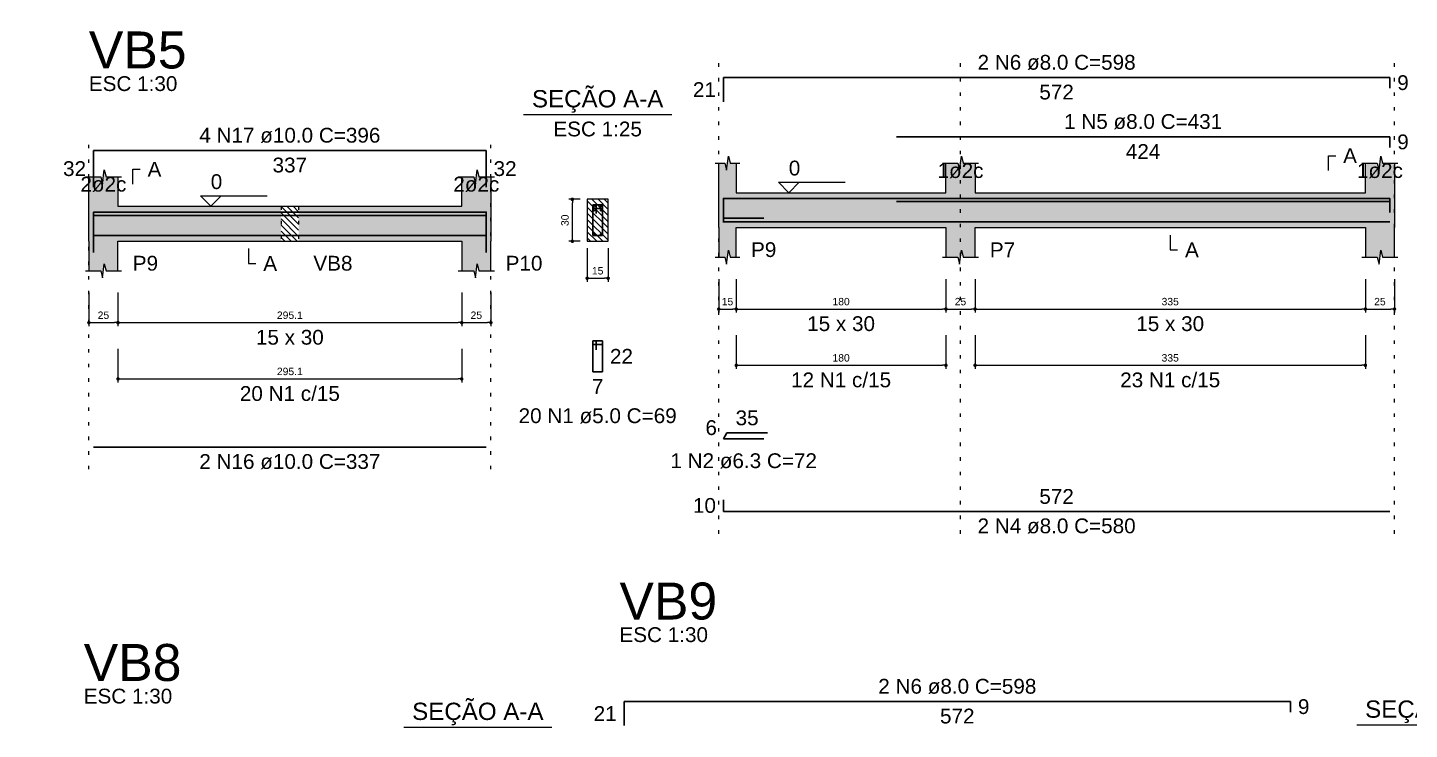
# Model space of a CAD drawing. Extents: x 5006 to 5323, y 875 to 3681.
# Drawn here: x 5200.44 to 5239.98, y 3158.81 to 3178.89 of the extents above; entities that cross this region are included whole.
import ezdxf

# ---------------------------------------------------------------- set-up
doc = ezdxf.new("R2010")
doc.units = 0
doc.header["$LTSCALE"] = 2
doc.linetypes.add('DOT2', pattern=[3.175, 0, -3.175])
for name, color, linetype, lineweight in [('Descrição da armadura', 7, 'Continuous', 5), ('DT-Barras na forma', 2, 'Continuous', 30), ('DT-Barras no corte', 5, 'Continuous', 5), ('DT-Barras rebatidas', 2, 'Continuous', 30), ('DT-Cotas', 9, 'Continuous', 5), ('DT-Forma', 5, 'Continuous', 5), ('DT-Hachura forma vigas', 252, 'Continuous', 5), ('DT-Hachura intersecção vigas', 9, 'Continuous', 5), ('DT-Hachura seção vigas', 252, 'Continuous', 5), ('DT-Pontilhado', 9, 'DOT2', 5), ('DT-Textos', 7, 'Continuous', 5), ('DT-Título', 3, 'Continuous', 20), ('Textos armaduras', 7, 'Continuous', 5)]:
    doc.layers.add(name, color=color, linetype=linetype, lineweight=lineweight)
doc.styles.add('ARIAL', font='arial.ttf')
doc.styles.get("Standard").update_dxf_attribs({"font": 'arial.ttf'})
doc.dimstyles.new('UM_25.000000', dxfattribs={"dimtxt": 0.18, "dimasz": 0.1, "dimexe": 0.1, "dimexo": 0.2, "dimgap": 0, "dimtad": 1, "dimtih": 1, "dimtoh": 1, "dimdec": 1, "dimlfac": 25, "dimzin": 0, "dimdsep": 46, "dimtxsty": 'Standard', "dimcen": 0.09, "dimdle": 0.1, "dimadec": 1, "dimazin": 2, "dimtfac": 1, "dimtdec": 4, "dimtofl": 0, "dimtmove": 0, "dimatfit": 3, "dimfxl": 1, "dimtolj": 1, "dimarcsym": 0})
doc.dimstyles.new('UM_30.000000', dxfattribs={"dimtxt": 0.18, "dimasz": 0.1, "dimexe": 0.1, "dimexo": 0.2, "dimgap": 0, "dimtad": 1, "dimtih": 1, "dimtoh": 1, "dimdec": 1, "dimlfac": 30, "dimzin": 0, "dimdsep": 46, "dimtxsty": 'Standard', "dimcen": 0.09, "dimdle": 0.1, "dimadec": 1, "dimazin": 2, "dimtfac": 1, "dimtdec": 4, "dimtofl": 0, "dimtmove": 0, "dimatfit": 3, "dimfxl": 1, "dimtolj": 1, "dimarcsym": 0})

# ---------------------------------------------------------------- blocks, each defined once
blk = doc.blocks.new('_DOT')
at = {"color": 0, "linetype": 'ByBlock'}
blk.add_line((-0.5, 0), (-1, 0), dxfattribs=at)
at = {"color": 0, "linetype": 'ByBlock', "const_width": 0.5}
blk.add_lwpolyline([(-0.25, 0, 1), (0.25, 0, 1)], format="xyb", close=True, dxfattribs=at)
blk = doc.blocks.new('*D579')
at = {"layer": 'Defpoints', "color": 0, "transparency": 16777216}
for p in [(5202.197, 3171.511), (5203.03, 3171.511), (5203.03, 3170.452)]:
    blk.add_point(p, dxfattribs=at)
at = {"layer": 'DT-Cotas', "color": 0, "lineweight": -2, "transparency": 16777216}
for p, q in [((5202.197, 3171.311), (5202.197, 3170.352)), ((5203.03, 3171.311), (5203.03, 3170.352)), ((5202.297, 3170.452), (5202.93, 3170.452))]:
    blk.add_line(p, q, dxfattribs=at)
at = {"layer": 'DT-Cotas', "color": 0, "lineweight": -2, "transparency": 16777216, "xscale": 0.1, "yscale": 0.1, "zscale": 0.1, "rotation": 180}
blk.add_blockref('_DOT', (5202.197, 3170.452), dxfattribs=at)
at = {"layer": 'DT-Cotas', "color": 0, "lineweight": -2, "transparency": 16777216, "xscale": 0.1, "yscale": 0.1, "zscale": 0.1}
blk.add_blockref('_DOT', (5203.03, 3170.452), dxfattribs=at)
at = {"layer": 'DT-Cotas', "transparency": 16777216, "insert": (5202.613, 3170.663), "char_height": 0.2118, "attachment_point": 5, "rotation": 0.0057, "style": 'ARIAL'}
blk.add_mtext('\\A1;25', dxfattribs=at)
blk = doc.blocks.new('*D580')
at = {"layer": 'Defpoints', "color": 0, "transparency": 16777216}
for p in [(5203.03, 3171.511), (5212.865, 3171.511), (5212.865, 3170.452)]:
    blk.add_point(p, dxfattribs=at)
at = {"layer": 'DT-Cotas', "color": 0, "lineweight": -2, "transparency": 16777216}
for p, q in [((5203.03, 3171.311), (5203.03, 3170.352)), ((5212.865, 3171.311), (5212.865, 3170.352)), ((5203.13, 3170.452), (5212.765, 3170.452))]:
    blk.add_line(p, q, dxfattribs=at)
at = {"layer": 'DT-Cotas', "color": 0, "lineweight": -2, "transparency": 16777216, "xscale": 0.1, "yscale": 0.1, "zscale": 0.1, "rotation": 180}
blk.add_blockref('_DOT', (5203.03, 3170.452), dxfattribs=at)
at = {"layer": 'DT-Cotas', "color": 0, "lineweight": -2, "transparency": 16777216, "xscale": 0.1, "yscale": 0.1, "zscale": 0.1}
blk.add_blockref('_DOT', (5212.865, 3170.452), dxfattribs=at)
at = {"layer": 'DT-Cotas', "transparency": 16777216, "insert": (5207.947, 3170.663), "char_height": 0.2118, "attachment_point": 5, "rotation": 0.0057, "style": 'ARIAL'}
blk.add_mtext('\\A1;295.1', dxfattribs=at)
blk = doc.blocks.new('*D581')
at = {"layer": 'Defpoints', "color": 0, "transparency": 16777216}
for p in [(5212.865, 3171.511), (5213.698, 3171.511), (5213.698, 3170.452)]:
    blk.add_point(p, dxfattribs=at)
at = {"layer": 'DT-Cotas', "color": 0, "lineweight": -2, "transparency": 16777216}
for p, q in [((5212.865, 3171.311), (5212.865, 3170.352)), ((5213.698, 3171.311), (5213.698, 3170.352)), ((5212.965, 3170.452), (5213.598, 3170.452))]:
    blk.add_line(p, q, dxfattribs=at)
at = {"layer": 'DT-Cotas', "color": 0, "lineweight": -2, "transparency": 16777216, "xscale": 0.1, "yscale": 0.1, "zscale": 0.1, "rotation": 180}
blk.add_blockref('_DOT', (5212.865, 3170.452), dxfattribs=at)
at = {"layer": 'DT-Cotas', "color": 0, "lineweight": -2, "transparency": 16777216, "xscale": 0.1, "yscale": 0.1, "zscale": 0.1}
blk.add_blockref('_DOT', (5213.698, 3170.452), dxfattribs=at)
at = {"layer": 'DT-Cotas', "transparency": 16777216, "insert": (5213.282, 3170.663), "char_height": 0.2118, "attachment_point": 5, "rotation": 0.0057, "style": 'ARIAL'}
blk.add_mtext('\\A1;25', dxfattribs=at)
blk = doc.blocks.new('*D582')
at = {"layer": 'Defpoints', "color": 0, "transparency": 16777216}
for p in [(5203.03, 3169.901), (5212.865, 3169.901), (5212.865, 3168.842)]:
    blk.add_point(p, dxfattribs=at)
at = {"layer": 'DT-Cotas', "color": 0, "lineweight": -2, "transparency": 16777216}
for p, q in [((5203.03, 3169.701), (5203.03, 3168.742)), ((5212.865, 3169.701), (5212.865, 3168.742)), ((5203.13, 3168.842), (5212.765, 3168.842))]:
    blk.add_line(p, q, dxfattribs=at)
at = {"layer": 'DT-Cotas', "color": 0, "lineweight": -2, "transparency": 16777216, "xscale": 0.1, "yscale": 0.1, "zscale": 0.1, "rotation": 180}
blk.add_blockref('_DOT', (5203.03, 3168.842), dxfattribs=at)
at = {"layer": 'DT-Cotas', "color": 0, "lineweight": -2, "transparency": 16777216, "xscale": 0.1, "yscale": 0.1, "zscale": 0.1}
blk.add_blockref('_DOT', (5212.865, 3168.842), dxfattribs=at)
at = {"layer": 'DT-Cotas', "transparency": 16777216, "insert": (5207.947, 3169.054), "char_height": 0.2118, "attachment_point": 5, "rotation": 0.0057, "style": 'ARIAL'}
blk.add_mtext('\\A1;295.1', dxfattribs=at)
blk = doc.blocks.new('*D583')
at = {"layer": 'Defpoints', "color": 0, "transparency": 16777216}
for p in [(5216.03, 3173.981), (5216.454, 3173.981), (5216.454, 3172.781)]:
    blk.add_point(p, dxfattribs=at)
at = {"layer": 'DT-Cotas', "color": 0, "lineweight": -2, "transparency": 16777216}
for p, q in [((5216.254, 3173.981), (5215.93, 3173.981)), ((5216.03, 3172.881), (5216.03, 3173.881)), ((5216.254, 3172.781), (5215.93, 3172.781))]:
    blk.add_line(p, q, dxfattribs=at)
at = {"layer": 'DT-Cotas', "color": 0, "lineweight": -2, "transparency": 16777216, "xscale": 0.1, "yscale": 0.1, "zscale": 0.1}
for p, rotation in [((5216.03, 3173.981), 90), ((5216.03, 3172.781), 270)]:
    blk.add_blockref('_DOT', p, dxfattribs=dict(at, rotation=rotation))
at = {"layer": 'DT-Cotas', "transparency": 16777216, "insert": (5215.819, 3173.381), "char_height": 0.2118, "attachment_point": 5, "rotation": 90, "style": 'ARIAL'}
blk.add_mtext('\\A1;30', dxfattribs=at)
blk = doc.blocks.new('*D584')
at = {"layer": 'Defpoints', "color": 0, "transparency": 16777216}
for p in [(5216.454, 3172.781), (5217.054, 3172.781), (5217.054, 3171.722)]:
    blk.add_point(p, dxfattribs=at)
at = {"layer": 'DT-Cotas', "color": 0, "lineweight": -2, "transparency": 16777216}
for p, q in [((5216.454, 3172.581), (5216.454, 3171.622)), ((5217.054, 3172.581), (5217.054, 3171.622)), ((5216.554, 3171.722), (5216.954, 3171.722))]:
    blk.add_line(p, q, dxfattribs=at)
at = {"layer": 'DT-Cotas', "color": 0, "lineweight": -2, "transparency": 16777216, "xscale": 0.1, "yscale": 0.1, "zscale": 0.1, "rotation": 180}
blk.add_blockref('_DOT', (5216.454, 3171.722), dxfattribs=at)
at = {"layer": 'DT-Cotas', "color": 0, "lineweight": -2, "transparency": 16777216, "xscale": 0.1, "yscale": 0.1, "zscale": 0.1}
blk.add_blockref('_DOT', (5217.054, 3171.722), dxfattribs=at)
at = {"layer": 'DT-Cotas', "transparency": 16777216, "insert": (5216.754, 3171.934), "char_height": 0.2118, "attachment_point": 5, "rotation": 0.0057, "style": 'ARIAL'}
blk.add_mtext('\\A1;15', dxfattribs=at)
blk = doc.blocks.new('*D585')
at = {"layer": 'Defpoints', "color": 0, "transparency": 16777216}
for p in [(5220.219, 3171.9), (5220.719, 3171.9), (5220.719, 3170.841)]:
    blk.add_point(p, dxfattribs=at)
at = {"layer": 'DT-Cotas', "color": 0, "lineweight": -2, "transparency": 16777216}
for p, q in [((5220.219, 3171.7), (5220.219, 3170.741)), ((5220.719, 3171.7), (5220.719, 3170.741)), ((5220.319, 3170.841), (5220.619, 3170.841))]:
    blk.add_line(p, q, dxfattribs=at)
at = {"layer": 'DT-Cotas', "color": 0, "lineweight": -2, "transparency": 16777216, "xscale": 0.1, "yscale": 0.1, "zscale": 0.1, "rotation": 180}
blk.add_blockref('_DOT', (5220.219, 3170.841), dxfattribs=at)
at = {"layer": 'DT-Cotas', "color": 0, "lineweight": -2, "transparency": 16777216, "xscale": 0.1, "yscale": 0.1, "zscale": 0.1}
blk.add_blockref('_DOT', (5220.719, 3170.841), dxfattribs=at)
at = {"layer": 'DT-Cotas', "transparency": 16777216, "insert": (5220.469, 3171.053), "char_height": 0.2118, "attachment_point": 5, "rotation": 0.0057, "style": 'ARIAL'}
blk.add_mtext('\\A1;15', dxfattribs=at)
blk = doc.blocks.new('*D586')
at = {"layer": 'Defpoints', "color": 0, "transparency": 16777216}
for p in [(5220.719, 3171.9), (5226.719, 3171.9), (5226.719, 3170.841)]:
    blk.add_point(p, dxfattribs=at)
at = {"layer": 'DT-Cotas', "color": 0, "lineweight": -2, "transparency": 16777216}
for p, q in [((5220.719, 3171.7), (5220.719, 3170.741)), ((5226.719, 3171.7), (5226.719, 3170.741)), ((5220.819, 3170.841), (5226.619, 3170.841))]:
    blk.add_line(p, q, dxfattribs=at)
at = {"layer": 'DT-Cotas', "color": 0, "lineweight": -2, "transparency": 16777216, "xscale": 0.1, "yscale": 0.1, "zscale": 0.1, "rotation": 180}
blk.add_blockref('_DOT', (5220.719, 3170.841), dxfattribs=at)
at = {"layer": 'DT-Cotas', "color": 0, "lineweight": -2, "transparency": 16777216, "xscale": 0.1, "yscale": 0.1, "zscale": 0.1}
blk.add_blockref('_DOT', (5226.719, 3170.841), dxfattribs=at)
at = {"layer": 'DT-Cotas', "transparency": 16777216, "insert": (5223.719, 3171.053), "char_height": 0.2118, "attachment_point": 5, "rotation": 0.0057, "style": 'ARIAL'}
blk.add_mtext('\\A1;180', dxfattribs=at)
blk = doc.blocks.new('*D587')
at = {"layer": 'Defpoints', "color": 0, "transparency": 16777216}
for p in [(5226.719, 3171.9), (5227.552, 3171.9), (5227.552, 3170.841)]:
    blk.add_point(p, dxfattribs=at)
at = {"layer": 'DT-Cotas', "color": 0, "lineweight": -2, "transparency": 16777216}
for p, q in [((5226.719, 3171.7), (5226.719, 3170.741)), ((5227.552, 3171.7), (5227.552, 3170.741)), ((5226.819, 3170.841), (5227.452, 3170.841))]:
    blk.add_line(p, q, dxfattribs=at)
at = {"layer": 'DT-Cotas', "color": 0, "lineweight": -2, "transparency": 16777216, "xscale": 0.1, "yscale": 0.1, "zscale": 0.1, "rotation": 180}
blk.add_blockref('_DOT', (5226.719, 3170.841), dxfattribs=at)
at = {"layer": 'DT-Cotas', "color": 0, "lineweight": -2, "transparency": 16777216, "xscale": 0.1, "yscale": 0.1, "zscale": 0.1}
blk.add_blockref('_DOT', (5227.552, 3170.841), dxfattribs=at)
at = {"layer": 'DT-Cotas', "transparency": 16777216, "insert": (5227.135, 3171.053), "char_height": 0.2118, "attachment_point": 5, "rotation": 0.0057, "style": 'ARIAL'}
blk.add_mtext('\\A1;25', dxfattribs=at)
blk = doc.blocks.new('*D588')
at = {"layer": 'Defpoints', "color": 0, "transparency": 16777216}
for p in [(5227.552, 3171.9), (5238.719, 3171.9), (5238.719, 3170.841)]:
    blk.add_point(p, dxfattribs=at)
at = {"layer": 'DT-Cotas', "color": 0, "lineweight": -2, "transparency": 16777216}
for p, q in [((5227.552, 3171.7), (5227.552, 3170.741)), ((5238.719, 3171.7), (5238.719, 3170.741)), ((5227.652, 3170.841), (5238.619, 3170.841))]:
    blk.add_line(p, q, dxfattribs=at)
at = {"layer": 'DT-Cotas', "color": 0, "lineweight": -2, "transparency": 16777216, "xscale": 0.1, "yscale": 0.1, "zscale": 0.1, "rotation": 180}
blk.add_blockref('_DOT', (5227.552, 3170.841), dxfattribs=at)
at = {"layer": 'DT-Cotas', "color": 0, "lineweight": -2, "transparency": 16777216, "xscale": 0.1, "yscale": 0.1, "zscale": 0.1}
blk.add_blockref('_DOT', (5238.719, 3170.841), dxfattribs=at)
at = {"layer": 'DT-Cotas', "transparency": 16777216, "insert": (5233.135, 3171.053), "char_height": 0.2118, "attachment_point": 5, "rotation": 0.0057, "style": 'ARIAL'}
blk.add_mtext('\\A1;335', dxfattribs=at)
blk = doc.blocks.new('*D589')
at = {"layer": 'Defpoints', "color": 0, "transparency": 16777216}
for p in [(5238.719, 3171.9), (5239.552, 3171.9), (5239.552, 3170.841)]:
    blk.add_point(p, dxfattribs=at)
at = {"layer": 'DT-Cotas', "color": 0, "lineweight": -2, "transparency": 16777216}
for p, q in [((5238.719, 3171.7), (5238.719, 3170.741)), ((5239.552, 3171.7), (5239.552, 3170.741)), ((5238.819, 3170.841), (5239.452, 3170.841))]:
    blk.add_line(p, q, dxfattribs=at)
at = {"layer": 'DT-Cotas', "color": 0, "lineweight": -2, "transparency": 16777216, "xscale": 0.1, "yscale": 0.1, "zscale": 0.1, "rotation": 180}
blk.add_blockref('_DOT', (5238.719, 3170.841), dxfattribs=at)
at = {"layer": 'DT-Cotas', "color": 0, "lineweight": -2, "transparency": 16777216, "xscale": 0.1, "yscale": 0.1, "zscale": 0.1}
blk.add_blockref('_DOT', (5239.552, 3170.841), dxfattribs=at)
at = {"layer": 'DT-Cotas', "transparency": 16777216, "insert": (5239.135, 3171.053), "char_height": 0.2118, "attachment_point": 5, "rotation": 0.0057, "style": 'ARIAL'}
blk.add_mtext('\\A1;25', dxfattribs=at)
blk = doc.blocks.new('*D590')
at = {"layer": 'Defpoints', "color": 0, "transparency": 16777216}
for p in [(5220.719, 3170.29), (5226.719, 3170.29), (5226.719, 3169.231)]:
    blk.add_point(p, dxfattribs=at)
at = {"layer": 'DT-Cotas', "color": 0, "lineweight": -2, "transparency": 16777216}
for p, q in [((5220.719, 3170.09), (5220.719, 3169.131)), ((5226.719, 3170.09), (5226.719, 3169.131)), ((5220.819, 3169.231), (5226.619, 3169.231))]:
    blk.add_line(p, q, dxfattribs=at)
at = {"layer": 'DT-Cotas', "color": 0, "lineweight": -2, "transparency": 16777216, "xscale": 0.1, "yscale": 0.1, "zscale": 0.1, "rotation": 180}
blk.add_blockref('_DOT', (5220.719, 3169.231), dxfattribs=at)
at = {"layer": 'DT-Cotas', "color": 0, "lineweight": -2, "transparency": 16777216, "xscale": 0.1, "yscale": 0.1, "zscale": 0.1}
blk.add_blockref('_DOT', (5226.719, 3169.231), dxfattribs=at)
at = {"layer": 'DT-Cotas', "transparency": 16777216, "insert": (5223.719, 3169.443), "char_height": 0.2118, "attachment_point": 5, "rotation": 0.0057, "style": 'ARIAL'}
blk.add_mtext('\\A1;180', dxfattribs=at)
blk = doc.blocks.new('*D591')
at = {"layer": 'Defpoints', "color": 0, "transparency": 16777216}
for p in [(5227.552, 3170.29), (5238.719, 3170.29), (5238.719, 3169.231)]:
    blk.add_point(p, dxfattribs=at)
at = {"layer": 'DT-Cotas', "color": 0, "lineweight": -2, "transparency": 16777216}
for p, q in [((5227.552, 3170.09), (5227.552, 3169.131)), ((5238.719, 3170.09), (5238.719, 3169.131)), ((5227.652, 3169.231), (5238.619, 3169.231))]:
    blk.add_line(p, q, dxfattribs=at)
at = {"layer": 'DT-Cotas', "color": 0, "lineweight": -2, "transparency": 16777216, "xscale": 0.1, "yscale": 0.1, "zscale": 0.1, "rotation": 180}
blk.add_blockref('_DOT', (5227.552, 3169.231), dxfattribs=at)
at = {"layer": 'DT-Cotas', "color": 0, "lineweight": -2, "transparency": 16777216, "xscale": 0.1, "yscale": 0.1, "zscale": 0.1}
blk.add_blockref('_DOT', (5238.719, 3169.231), dxfattribs=at)
at = {"layer": 'DT-Cotas', "transparency": 16777216, "insert": (5233.135, 3169.443), "char_height": 0.2118, "attachment_point": 5, "rotation": 0.0057, "style": 'ARIAL'}
blk.add_mtext('\\A1;335', dxfattribs=at)

msp = doc.modelspace()

# ---------------------------------------------------------------- hatches: boundary and pattern name
at = {"layer": 'DT-Hachura forma vigas', "linetype": 'Continuous'}
for points in [[(5239.5521, 3172.3234), (5239.5521, 3173.1707), (5239.5521, 3174.1707), (5239.5521, 3175.018), (5239.2104, 3175.018), (5239.1604, 3175.218), (5239.1104, 3174.818), (5239.0604, 3175.018), (5238.7188, 3175.018), (5238.7188, 3174.1707), (5227.5521, 3174.1707), (5227.5521, 3175.018), (5227.2104, 3175.018), (5227.1604, 3175.218), (5227.1104, 3174.818), (5227.0604, 3175.018), (5226.7188, 3175.018), (5226.7188, 3174.1707), (5220.7188, 3174.1707), (5220.7188, 3175.018), (5220.5438, 3175.018), (5220.4938, 3175.218), (5220.4438, 3174.818), (5220.3938, 3175.018), (5220.2188, 3175.018), (5220.2188, 3174.1707), (5220.2188, 3173.1707), (5220.2188, 3172.3234), (5220.3938, 3172.3234), (5220.4438, 3172.1234), (5220.4938, 3172.5234), (5220.5438, 3172.3234), (5220.7188, 3172.3234), (5220.7188, 3173.1707), (5226.7188, 3173.1707), (5226.7188, 3172.3234), (5227.0604, 3172.3234), (5227.1104, 3172.1234), (5227.1604, 3172.5234), (5227.2104, 3172.3234), (5227.5521, 3172.3234), (5227.5521, 3173.1707), (5238.7188, 3173.1707), (5238.7188, 3172.3234), (5239.0604, 3172.3234), (5239.1104, 3172.1234), (5239.1604, 3172.5234), (5239.2104, 3172.3234), (5239.5521, 3172.3234)], [(5203.0299, 3172.7814), (5207.6972, 3172.7814), (5207.6972, 3173.7814), (5203.0299, 3173.7814), (5203.0299, 3174.6287), (5202.6882, 3174.6287), (5202.6382, 3174.8287), (5202.5882, 3174.4287), (5202.5382, 3174.6287), (5202.1966, 3174.6287), (5202.1966, 3173.7814), (5202.1966, 3172.7814), (5202.1966, 3171.934), (5202.5382, 3171.934), (5202.5882, 3171.734), (5202.6382, 3172.134), (5202.6882, 3171.934), (5203.0299, 3171.934), (5203.0299, 3172.7814)], [(5213.6982, 3171.934), (5213.6982, 3172.7814), (5213.6982, 3173.7814), (5213.6982, 3174.6287), (5213.3566, 3174.6287), (5213.3066, 3174.8287), (5213.2566, 3174.4287), (5213.2066, 3174.6287), (5212.8649, 3174.6287), (5212.8649, 3173.7814), (5208.1972, 3173.7814), (5208.1972, 3172.7814), (5212.8649, 3172.7814), (5212.8649, 3171.934), (5213.2066, 3171.934), (5213.2566, 3171.734), (5213.3066, 3172.134), (5213.3566, 3171.934), (5213.6982, 3171.934)]]:
    msp.add_hatch(color=256, dxfattribs=at).paths.add_polyline_path(points)
at = {"layer": 'DT-Hachura intersecção vigas', "linetype": 'Continuous'}
h = msp.add_hatch(dxfattribs=at)
h.set_pattern_fill('ANSI31', color=256, angle=90, style=0)
h.set_pattern_definition([(135, (5140.90225, 3118.76849), (-0.08838835, -0.08838835), [])])
h.paths.add_polyline_path([(5207.6972, 3172.7814), (5208.1972, 3172.7814), (5208.1972, 3173.7814), (5207.6972, 3173.7814), (5207.6972, 3172.7814)])
at = {"layer": 'DT-Hachura seção vigas', "linetype": 'Continuous'}
h = msp.add_hatch(dxfattribs=at)
h.set_pattern_fill('ANSI31', color=256, angle=90, style=0)
h.set_pattern_definition([(135, (5139.74783, 3118.76849), (-0.08838835, -0.08838835), [])])
h.paths.add_polyline_path([(5216.4541, 3172.7814), (5216.4541, 3172.7814), (5217.0541, 3172.7814), (5217.0541, 3173.9814), (5216.4541, 3173.9814), (5216.4541, 3172.7814)])

# ---------------------------------------------------------------- linework, layer by layer
msp.add_circle((5244.6953, 3175.6256), 78.188)
at = {"layer": 'DT-Barras na forma'}
for p, q in [((5216.7141, 3173.8214), (5216.6141, 3173.8214)), ((5216.6141, 3173.8214), (5216.6141, 3172.9414)), ((5216.8941, 3173.8214), (5216.6141, 3173.8214)), ((5216.6141, 3173.8214), (5216.6141, 3173.7214)), ((5216.6141, 3173.7214), (5216.8641, 3173.7214)), ((5216.7141, 3173.5714), (5216.7141, 3173.8214)), ((5216.8941, 3172.9414), (5216.8941, 3173.8214)), ((5220.3521, 3173.4384), (5221.5098, 3173.4384)), ((5216.6141, 3172.9414), (5216.8941, 3172.9414))]:
    msp.add_line(p, q, dxfattribs=at)
for points in [[(5220.3521, 3173.3156), (5220.3521, 3174.0074), (5239.4188, 3174.0074), (5239.4188, 3173.7007)], [(5225.3021, 3173.914), (5239.4188, 3173.914), (5239.4188, 3173.6074)], [(5202.3299, 3172.563), (5202.3299, 3173.6147), (5213.5649, 3173.6147), (5213.5649, 3172.5629)], [(5202.3299, 3172.463), (5202.3299, 3173.5147), (5213.5649, 3173.5147), (5213.5649, 3172.4629)], [(5220.3521, 3173.6674), (5220.3521, 3173.334), (5239.4188, 3173.334)], [(5202.3299, 3172.948), (5213.5649, 3172.948)]]:
    msp.add_lwpolyline(points, dxfattribs=at)
at = {"layer": 'DT-Barras no corte'}
for centre in [(5216.6541, 3173.7814), (5216.8541, 3173.7814), (5216.6541, 3173.6614), (5216.8541, 3173.6614), (5216.6541, 3172.9814), (5216.8541, 3172.9814)]:
    msp.add_circle(centre, 0.02, dxfattribs=at)
at = {"layer": 'DT-Barras rebatidas'}
for p, q in [((5220.3521, 3176.775), (5220.3521, 3177.4668)), ((5220.3521, 3177.4668), (5239.4188, 3177.4668)), ((5239.4188, 3177.4668), (5239.4188, 3177.1601)), ((5225.3021, 3175.7724), (5239.4188, 3175.7724)), ((5239.4188, 3175.7724), (5239.4188, 3175.4657)), ((5202.3299, 3174.328), (5202.3299, 3175.3797)), ((5202.3299, 3175.3797), (5213.5649, 3175.3797)), ((5213.5649, 3175.3797), (5213.5649, 3174.3279)), ((5216.7141, 3169.928), (5216.6141, 3169.928)), ((5216.6141, 3169.928), (5216.6141, 3169.048)), ((5216.8941, 3169.928), (5216.6141, 3169.928)), ((5216.6141, 3169.928), (5216.6141, 3169.828)), ((5216.6141, 3169.828), (5216.8641, 3169.828)), ((5216.7141, 3169.678), (5216.7141, 3169.928)), ((5216.8941, 3169.048), (5216.8941, 3169.928)), ((5216.6141, 3169.048), (5216.8941, 3169.048)), ((5220.3521, 3167.125), (5220.4521, 3167.2982)), ((5221.5098, 3167.125), (5220.3521, 3167.125)), ((5220.4521, 3167.2982), (5221.6098, 3167.2982)), ((5202.3299, 3166.8905), (5213.5649, 3166.8905)), ((5220.3521, 3165.3821), (5220.3521, 3165.0488)), ((5220.3521, 3165.0488), (5239.4188, 3165.0488)), ((5217.5112, 3158.9198), (5217.5112, 3159.6115)), ((5217.5112, 3159.6115), (5236.5779, 3159.6115)), ((5236.5779, 3159.6115), (5236.5779, 3159.3049))]:
    msp.add_line(p, q, dxfattribs=at)
at = {"layer": 'DT-Forma'}
for p, q in [((5220.1188, 3175.0179), (5220.3938, 3175.0179)), ((5220.2188, 3174.1707), (5220.2188, 3175.0179)), ((5220.3938, 3175.0179), (5220.4438, 3174.8179)), ((5220.4438, 3174.8179), (5220.4938, 3175.2179)), ((5220.4938, 3175.2179), (5220.5438, 3175.0179)), ((5220.5438, 3175.0179), (5220.8188, 3175.0179)), ((5220.7188, 3175.0179), (5220.7188, 3174.1707)), ((5226.6188, 3175.0179), (5227.0604, 3175.0179)), ((5226.7188, 3174.1707), (5226.7188, 3175.0179)), ((5227.0604, 3175.0179), (5227.1104, 3174.8179)), ((5227.1104, 3174.8179), (5227.1604, 3175.2179)), ((5227.1604, 3175.2179), (5227.2104, 3175.0179)), ((5227.2104, 3175.0179), (5227.6521, 3175.0179)), ((5227.5521, 3175.0179), (5227.5521, 3174.1707)), ((5238.6188, 3175.0179), (5239.0604, 3175.0179)), ((5238.7188, 3174.1707), (5238.7188, 3175.0179)), ((5239.0604, 3175.0179), (5239.1104, 3174.8179)), ((5239.1104, 3174.8179), (5239.1604, 3175.2179)), ((5239.1604, 3175.2179), (5239.2104, 3175.0179)), ((5239.2104, 3175.0179), (5239.6521, 3175.0179)), ((5239.5521, 3175.0179), (5239.5521, 3174.1707)), ((5202.0966, 3174.6286), (5202.5382, 3174.6286)), ((5202.1966, 3173.7814), (5202.1966, 3174.6286)), ((5202.5382, 3174.6286), (5202.5882, 3174.4286)), ((5202.5882, 3174.4286), (5202.6382, 3174.8286)), ((5202.6382, 3174.8286), (5202.6882, 3174.6286)), ((5202.6882, 3174.6286), (5203.1299, 3174.6286)), ((5203.0299, 3174.6286), (5203.0299, 3173.7814)), ((5212.7649, 3174.6286), (5213.2066, 3174.6286)), ((5212.8649, 3173.7814), (5212.8649, 3174.6286)), ((5213.2066, 3174.6286), (5213.2566, 3174.4286)), ((5213.2566, 3174.4286), (5213.3066, 3174.8286)), ((5213.3066, 3174.8286), (5213.3566, 3174.6286)), ((5213.3566, 3174.6286), (5213.7982, 3174.6286)), ((5213.6982, 3174.6286), (5213.6982, 3173.7814)), ((5220.7188, 3174.1707), (5226.7188, 3174.1707)), ((5227.5521, 3174.1707), (5238.7188, 3174.1707)), ((5203.0299, 3173.7814), (5207.6972, 3173.7814)), ((5207.6972, 3173.7814), (5208.1972, 3173.7814)), ((5208.1972, 3173.7814), (5212.8649, 3173.7814)), ((5217.0541, 3173.9814), (5216.4541, 3173.9814)), ((5216.4541, 3173.9814), (5216.4541, 3173.9814)), ((5216.4541, 3173.9814), (5216.4541, 3172.7814)), ((5217.0541, 3172.7814), (5217.0541, 3173.9814)), ((5217.0541, 3173.9814), (5217.0541, 3173.9814)), ((5220.2188, 3173.1707), (5220.2188, 3172.3235)), ((5220.7188, 3172.3235), (5220.7188, 3173.1707)), ((5220.7188, 3173.1707), (5226.7188, 3173.1707)), ((5226.7188, 3173.1707), (5226.7188, 3172.3235)), ((5227.5521, 3172.3235), (5227.5521, 3173.1707)), ((5227.5521, 3173.1707), (5238.7188, 3173.1707)), ((5238.7188, 3173.1707), (5238.7188, 3172.3235)), ((5239.5521, 3172.3235), (5239.5521, 3173.1707)), ((5202.1966, 3172.7814), (5202.1966, 3171.9342)), ((5203.0299, 3171.9342), (5203.0299, 3172.7814)), ((5203.0299, 3172.7814), (5207.6972, 3172.7814)), ((5207.6972, 3172.7814), (5208.1972, 3172.7814)), ((5208.1972, 3172.7814), (5212.8649, 3172.7814)), ((5212.8649, 3172.7814), (5212.8649, 3171.9342)), ((5213.6982, 3171.9342), (5213.6982, 3172.7814)), ((5216.4541, 3172.7814), (5217.0541, 3172.7814)), ((5216.4541, 3172.7814), (5216.4541, 3172.7814)), ((5217.0541, 3172.7814), (5217.0541, 3172.7814)), ((5202.5882, 3171.7342), (5202.6382, 3172.1342)), ((5202.6382, 3172.1342), (5202.6882, 3171.9342)), ((5213.2566, 3171.7342), (5213.3066, 3172.1342)), ((5213.3066, 3172.1342), (5213.3566, 3171.9342)), ((5220.1188, 3172.3235), (5220.3938, 3172.3235)), ((5220.3938, 3172.3235), (5220.4438, 3172.1235)), ((5220.4438, 3172.1235), (5220.4938, 3172.5235)), ((5220.4938, 3172.5235), (5220.5438, 3172.3235)), ((5220.5438, 3172.3235), (5220.8188, 3172.3235)), ((5226.6188, 3172.3235), (5227.0604, 3172.3235)), ((5227.0604, 3172.3235), (5227.1104, 3172.1235)), ((5227.1104, 3172.1235), (5227.1604, 3172.5235)), ((5227.1604, 3172.5235), (5227.2104, 3172.3235)), ((5227.2104, 3172.3235), (5227.6521, 3172.3235)), ((5238.6188, 3172.3235), (5239.0604, 3172.3235)), ((5239.0604, 3172.3235), (5239.1104, 3172.1235)), ((5239.1104, 3172.1235), (5239.1604, 3172.5235)), ((5239.1604, 3172.5235), (5239.2104, 3172.3235)), ((5239.2104, 3172.3235), (5239.6521, 3172.3235)), ((5202.0966, 3171.9342), (5202.5382, 3171.9342)), ((5202.5382, 3171.9342), (5202.5882, 3171.7342)), ((5202.6882, 3171.9342), (5203.1299, 3171.9342)), ((5212.7649, 3171.9342), (5213.2066, 3171.9342)), ((5213.2066, 3171.9342), (5213.2566, 3171.7342)), ((5213.3566, 3171.9342), (5213.7982, 3171.9342))]:
    msp.add_line(p, q, dxfattribs=at)
at = {"layer": 'DT-Forma', "linetype": 'Continuous'}
for p, q in [((5220.2188, 3173.1707), (5220.2188, 3174.1707)), ((5239.5521, 3174.1707), (5239.5521, 3173.1707)), ((5202.1966, 3172.7814), (5202.1966, 3173.7814)), ((5213.6982, 3173.7814), (5213.6982, 3172.7814))]:
    msp.add_line(p, q, dxfattribs=at)
at = {"layer": 'DT-Pontilhado', "ltscale": 0.05}
for p, q in [((5220.2188, 3164.4134), (5220.2188, 3177.8904)), ((5227.1354, 3164.4134), (5227.1354, 3177.8904)), ((5239.5521, 3164.4134), (5239.5521, 3177.8904)), ((5202.1966, 3166.2551), (5202.1966, 3175.8033)), ((5213.6982, 3166.2551), (5213.6982, 3175.8033)), ((5207.6972, 3173.7814), (5207.6972, 3172.7814)), ((5208.1972, 3173.7814), (5208.1972, 3172.7814))]:
    msp.add_line(p, q, dxfattribs=at)
at = {"layer": 'DT-Textos'}
for p, q in [((5214.6361, 3176.4112), (5218.8721, 3176.4112)), ((5211.2077, 3158.8812), (5215.4437, 3158.8812)), ((5238.4735, 3158.9453), (5242.7095, 3158.9453))]:
    msp.add_line(p, q, dxfattribs=at)
for points in [[(5237.6598, 3174.8061), (5237.6598, 3175.2297), (5237.8716, 3175.2297)], [(5203.4535, 3174.4168), (5203.4535, 3174.8404), (5203.6653, 3174.8404)], [(5222.5188, 3174.4672), (5222.2222, 3174.1707), (5221.9257, 3174.4672), (5223.8319, 3174.4672)], [(5205.9804, 3174.0779), (5205.6839, 3173.7814), (5205.3874, 3174.0779), (5207.2936, 3174.0779)], [(5233.1354, 3172.9589), (5233.1354, 3172.5353), (5233.3472, 3172.5353)], [(5206.7638, 3172.5696), (5206.7638, 3172.146), (5206.9756, 3172.146)]]:
    msp.add_lwpolyline(points, dxfattribs=at)

# ---------------------------------------------------------------- texts
at = {"layer": 'Descrição da armadura', "linetype": 'Continuous', "char_height": 0.4236, "attachment_point": 8, "line_spacing_factor": 0.798, "style": 'ARIAL'}
for s, insert, width in [('2 N6 ø8.0 C=598', (5229.8854, 3177.6786), 9.069495), ('1 N5 ø8.0 C=431', (5232.3604, 3175.9842), 9.069495), ('4 N17 ø10.0 C=396', (5207.9474, 3175.5915), 10.389305), ('12 N1 c/15', (5223.7188, 3168.5958), 5.738683), ('23 N1 c/15', (5233.1354, 3168.5958), 5.738683), ('20 N1 c/15', (5207.9474, 3168.2065), 5.738683), ('2 N16 ø10.0 C=337', (5207.9474, 3166.2551), 10.389305), ('1 N2 ø6.3 C=72', (5220.9309, 3166.2778), 8.40959), ('2 N4 ø8.0 C=580', (5229.8854, 3164.4134), 9.069495), ('2 N6 ø8.0 C=598', (5227.0445, 3159.8233), 9.069495)]:
    msp.add_mtext(s, dxfattribs=dict(at, insert=insert, width=width))
at = {"layer": 'Descrição da armadura', "color": 7, "linetype": 'Continuous', "insert": (5216.7541, 3167.5654), "char_height": 0.4236, "width": 9.069495, "attachment_point": 8, "line_spacing_factor": 0.798, "style": 'ARIAL'}
msp.add_mtext('20 N1 ø5.0 C=69', dxfattribs=at)
at = {"layer": 'DT-Textos', "line_spacing_factor": 0.798, "style": 'ARIAL'}
for s, insert, char_height, width, attachment_point in [('ESC 1:30', (5202.1966, 3177.0741), 0.4236, 5.079187, 7), ('SEÇÃO A-A', (5216.7538, 3176.4595), 0.4942, 7.270043, 8), ('ESC 1:25', (5216.7541, 3175.7758), 0.4236, 5.079187, 8), ('A', (5238.0834, 3175.0179), 0.4236, 0.791486, 7), ('A', (5203.8771, 3174.6286), 0.4236, 0.791486, 7), ('0', (5222.2222, 3174.6578), 0.4236, 0.659958, 7), ('1ø2c ', (5227.1354, 3174.5802), 0.4236, 2.967784, 8), ('1ø2c ', (5239.1354, 3174.5802), 0.4236, 2.967784, 8), ('2ø2c ', (5202.6132, 3174.1908), 0.4236, 2.967784, 8), ('0', (5205.6839, 3174.2685), 0.4236, 0.659958, 7), ('2ø2c ', (5213.2816, 3174.1908), 0.4236, 2.967784, 8), ('P9', (5221.1424, 3172.3235), 0.4236, 1.451445, 7), ('P7', (5227.9757, 3172.3235), 0.4236, 1.451445, 7), ('A', (5233.559, 3172.3235), 0.4236, 0.791486, 7), ('P9', (5203.4535, 3171.9342), 0.4236, 1.451445, 7), ('A', (5207.1874, 3171.9342), 0.4236, 0.791486, 7), ('VB8', (5208.6208, 3171.9342), 0.4236, 2.242931, 7), ('P10', (5214.1218, 3171.9342), 0.4236, 2.111403, 7), ('15 x 30', (5223.7188, 3170.2055), 0.4236, 3.892537, 8), ('15 x 30', (5233.1354, 3170.2055), 0.4236, 3.892537, 8), ('15 x 30', (5207.9474, 3169.8162), 0.4236, 3.892537, 8), ('ESC 1:30', (5217.3779, 3161.3059), 0.4236, 5.079187, 7), ('ESC 1:30', (5202.0497, 3159.5475), 0.4236, 5.079187, 7), ('SEÇÃO A-A', (5213.3257, 3158.9303), 0.4942, 7.270043, 8), ('SEÇÃO A-A', (5240.5916, 3158.9939), 0.4942, 7.270043, 8)]:
    msp.add_mtext(s, dxfattribs=dict(at, insert=insert, char_height=char_height, width=width, attachment_point=attachment_point))
at = {"layer": 'DT-Título', "char_height": 1.059, "width": 5.607328, "attachment_point": 7, "line_spacing_factor": 0.798, "style": 'ARIAL'}
for s, insert in [('VB5', (5202.1966, 3177.7095)), ('VB9', (5217.3779, 3161.9413)), ('VB8', (5202.0497, 3160.1829))]:
    msp.add_mtext(s, dxfattribs=dict(at, insert=insert))
at = {"layer": 'Textos armaduras', "linetype": 'Continuous', "char_height": 0.4236, "attachment_point": 7, "line_spacing_factor": 0.798, "style": 'ARIAL'}
for s, insert, width in [('21', (5219.4804, 3176.9091), 1.31981), ('9', (5239.6306, 3177.1016), 0.659905), ('572', (5229.3905, 3176.8314), 1.979715), ('9', (5239.6306, 3175.4072), 0.659905), ('424', (5231.8655, 3175.137), 1.979715), ('32', (5201.4582, 3174.642), 1.31981), ('337', (5207.4525, 3174.7443), 1.979715), ('32', (5213.7767, 3174.642), 1.31981), ('35', (5220.701, 3167.51), 1.31981), ('6', (5219.8382, 3167.2301), 0.659905), ('10', (5219.4804, 3165.0037), 1.31981), ('572', (5229.3905, 3165.2606), 1.979715), ('21', (5216.6395, 3159.0539), 1.31981), ('9', (5236.7897, 3159.2464), 0.659905), ('572', (5226.5496, 3158.9761), 1.979715)]:
    msp.add_mtext(s, dxfattribs=dict(at, insert=insert, width=width))
at = {"layer": 'Textos armaduras', "color": 7, "linetype": 'Continuous', "char_height": 0.4236, "attachment_point": 7, "line_spacing_factor": 0.798, "style": 'ARIAL'}
for s, insert, width in [('22', (5217.1059, 3169.2762), 1.31981), ('7', (5216.5891, 3168.4126), 0.659905)]:
    msp.add_mtext(s, dxfattribs=dict(at, insert=insert, width=width))

# ---------------------------------------------------------------- dimensions: what is measured, and where the dimension line sits
at = {"layer": 'DT-Cotas'}
dim = msp.add_linear_dim(base=(5216.0305, 3173.9814), p1=(5216.4541, 3172.7814), p2=(5216.4541, 3173.9814), angle=90, dimstyle='UM_25.000000', override={"dimtxt": 0.2118, "dimasz": 0.1, "dimexe": 0.1, "dimexo": 0.2, "dimtad": 1, "dimtih": 0, "dimtoh": 0, "dimdec": 1, "dimlfac": 25, "dimzin": 8, "dimtxsty": 'ARIAL', "dimblk": 'DOT', "dimblk1": 'DOT', "dimblk2": 'DOT', "dimsah": 1, "dimdle": 0.1, "dimse1": 0, "dimse2": 0, "dimclrt": 256, "dimadec": 1, "dimazin": 3, "dimtmove": 2, "dimldrblk": 'DOT'}, dxfattribs=at)
dim.commit()
dim.dimension.update_dxf_attribs({"geometry": '*D583', "text_midpoint": (5215.8187, 3173.3814), "dimtype": 160, "text_rotation": 90})
for base, p1, p2, dimstyle, override, picture, middle, turn in [((5217.0541, 3171.7224), (5216.4541, 3172.7814), (5217.0541, 3172.7814), 'UM_25.000000', {"dimtxt": 0.2118, "dimasz": 0.1, "dimexe": 0.1, "dimexo": 0.2, "dimtad": 1, "dimtih": 0, "dimtoh": 0, "dimdec": 1, "dimlfac": 25, "dimzin": 8, "dimtxsty": 'ARIAL', "dimblk": 'DOT', "dimblk1": 'DOT', "dimblk2": 'DOT', "dimsah": 1, "dimdle": 0.1, "dimse1": 0, "dimse2": 0, "dimclrt": 256, "dimadec": 1, "dimazin": 3, "dimtmove": 2, "dimldrblk": 'DOT'}, '*D584', (5216.7541, 3171.9342), 0.00573), ((5220.7188, 3170.8409), (5220.2188, 3171.8999), (5220.7188, 3171.8999), 'UM_30.000000', {"dimtxt": 0.2118, "dimasz": 0.1, "dimexe": 0.1, "dimexo": 0.2, "dimtad": 1, "dimtih": 0, "dimtoh": 0, "dimdec": 1, "dimlfac": 30, "dimzin": 8, "dimtxsty": 'ARIAL', "dimblk": 'DOT', "dimblk1": 'DOT', "dimblk2": 'DOT', "dimsah": 1, "dimdle": 0.1, "dimse1": 0, "dimse2": 0, "dimclrt": 256, "dimadec": 1, "dimazin": 3, "dimtmove": 2, "dimldrblk": 'DOT'}, '*D585', (5220.4688, 3171.0527), 0.00573), ((5226.7188, 3170.8409), (5220.7188, 3171.8999), (5226.7188, 3171.8999), 'UM_30.000000', {"dimtxt": 0.2118, "dimasz": 0.1, "dimexe": 0.1, "dimexo": 0.2, "dimtad": 1, "dimtih": 0, "dimtoh": 0, "dimdec": 1, "dimlfac": 30, "dimzin": 8, "dimtxsty": 'ARIAL', "dimblk": 'DOT', "dimblk1": 'DOT', "dimblk2": 'DOT', "dimsah": 1, "dimdle": 0.1, "dimse1": 0, "dimse2": 0, "dimclrt": 256, "dimadec": 1, "dimazin": 3, "dimtmove": 2, "dimldrblk": 'DOT'}, '*D586', (5223.7188, 3171.0527), 0.00573), ((5227.5521, 3170.8409), (5226.7188, 3171.8999), (5227.5521, 3171.8999), 'UM_30.000000', {"dimtxt": 0.2118, "dimasz": 0.1, "dimexe": 0.1, "dimexo": 0.2, "dimtad": 1, "dimtih": 0, "dimtoh": 0, "dimdec": 1, "dimlfac": 30, "dimzin": 8, "dimtxsty": 'ARIAL', "dimblk": 'DOT', "dimblk1": 'DOT', "dimblk2": 'DOT', "dimsah": 1, "dimdle": 0.1, "dimse1": 0, "dimse2": 0, "dimclrt": 256, "dimadec": 1, "dimazin": 3, "dimtmove": 2, "dimldrblk": 'DOT'}, '*D587', (5227.1354, 3171.0527), 0.00573), ((5238.7188, 3170.8409), (5227.5521, 3171.8999), (5238.7188, 3171.8999), 'UM_30.000000', {"dimtxt": 0.2118, "dimasz": 0.1, "dimexe": 0.1, "dimexo": 0.2, "dimtad": 1, "dimtih": 0, "dimtoh": 0, "dimdec": 1, "dimlfac": 30, "dimzin": 8, "dimtxsty": 'ARIAL', "dimblk": 'DOT', "dimblk1": 'DOT', "dimblk2": 'DOT', "dimsah": 1, "dimdle": 0.1, "dimse1": 0, "dimse2": 0, "dimclrt": 256, "dimadec": 1, "dimazin": 3, "dimtmove": 2, "dimldrblk": 'DOT'}, '*D588', (5233.1354, 3171.0527), 0.00573), ((5239.5521, 3170.8409), (5238.7188, 3171.8999), (5239.5521, 3171.8999), 'UM_30.000000', {"dimtxt": 0.2118, "dimasz": 0.1, "dimexe": 0.1, "dimexo": 0.2, "dimtad": 1, "dimtih": 0, "dimtoh": 0, "dimdec": 1, "dimlfac": 30, "dimzin": 8, "dimtxsty": 'ARIAL', "dimblk": 'DOT', "dimblk1": 'DOT', "dimblk2": 'DOT', "dimsah": 1, "dimdle": 0.1, "dimse1": 0, "dimse2": 0, "dimclrt": 256, "dimadec": 1, "dimazin": 3, "dimtmove": 2, "dimldrblk": 'DOT'}, '*D589', (5239.1354, 3171.0527), 0.00573), ((5203.0299, 3170.4516), (5202.1966, 3171.5106), (5203.0299, 3171.5106), 'UM_30.000000', {"dimtxt": 0.2118, "dimasz": 0.1, "dimexe": 0.1, "dimexo": 0.2, "dimtad": 1, "dimtih": 0, "dimtoh": 0, "dimdec": 1, "dimlfac": 30, "dimzin": 8, "dimtxsty": 'ARIAL', "dimblk": 'DOT', "dimblk1": 'DOT', "dimblk2": 'DOT', "dimsah": 1, "dimdle": 0.1, "dimse1": 0, "dimse2": 0, "dimclrt": 256, "dimadec": 1, "dimazin": 3, "dimtmove": 2, "dimldrblk": 'DOT'}, '*D579', (5202.6132, 3170.6634), 0.00573), ((5212.8648902486, 3170.4515559719), (5203.0298902486, 3171.5105559719), (5212.8648902486, 3171.5105559719), 'UM_30.000000', {"dimtxt": 0.2118, "dimasz": 0.1, "dimexe": 0.1, "dimexo": 0.2, "dimtad": 1, "dimtih": 0, "dimtoh": 0, "dimdec": 1, "dimlfac": 30, "dimzin": 8, "dimtxsty": 'ARIAL', "dimblk": 'DOT', "dimblk1": 'DOT', "dimblk2": 'DOT', "dimsah": 1, "dimdle": 0.1, "dimse1": 0, "dimse2": 0, "dimclrt": 256, "dimadec": 1, "dimazin": 3, "dimtmove": 2, "dimldrblk": 'DOT'}, '*D580', (5207.9473902486, 3170.663355966), 0.005729578), ((5213.6982, 3170.4516), (5212.8649, 3171.5106), (5213.6982, 3171.5106), 'UM_30.000000', {"dimtxt": 0.2118, "dimasz": 0.1, "dimexe": 0.1, "dimexo": 0.2, "dimtad": 1, "dimtih": 0, "dimtoh": 0, "dimdec": 1, "dimlfac": 30, "dimzin": 8, "dimtxsty": 'ARIAL', "dimblk": 'DOT', "dimblk1": 'DOT', "dimblk2": 'DOT', "dimsah": 1, "dimdle": 0.1, "dimse1": 0, "dimse2": 0, "dimclrt": 256, "dimadec": 1, "dimazin": 3, "dimtmove": 2, "dimldrblk": 'DOT'}, '*D581', (5213.2816, 3170.6634), 0.00573), ((5226.7188, 3169.2312), (5220.7188, 3170.2902), (5226.7188, 3170.2902), 'UM_30.000000', {"dimtxt": 0.2118, "dimasz": 0.1, "dimexe": 0.1, "dimexo": 0.2, "dimtad": 1, "dimtih": 0, "dimtoh": 0, "dimdec": 1, "dimlfac": 30, "dimzin": 8, "dimtxsty": 'ARIAL', "dimblk": 'DOT', "dimblk1": 'DOT', "dimblk2": 'DOT', "dimsah": 1, "dimdle": 0.1, "dimse1": 0, "dimse2": 0, "dimclrt": 256, "dimadec": 1, "dimazin": 3, "dimtmove": 2, "dimldrblk": 'DOT'}, '*D590', (5223.7188, 3169.443), 0.00573), ((5238.7188, 3169.2312), (5227.5521, 3170.2902), (5238.7188, 3170.2902), 'UM_30.000000', {"dimtxt": 0.2118, "dimasz": 0.1, "dimexe": 0.1, "dimexo": 0.2, "dimtad": 1, "dimtih": 0, "dimtoh": 0, "dimdec": 1, "dimlfac": 30, "dimzin": 8, "dimtxsty": 'ARIAL', "dimblk": 'DOT', "dimblk1": 'DOT', "dimblk2": 'DOT', "dimsah": 1, "dimdle": 0.1, "dimse1": 0, "dimse2": 0, "dimclrt": 256, "dimadec": 1, "dimazin": 3, "dimtmove": 2, "dimldrblk": 'DOT'}, '*D591', (5233.1354, 3169.443), 0.00573), ((5212.8648902486, 3168.8418759719), (5203.0298902486, 3169.9008759719), (5212.8648902486, 3169.9008759719), 'UM_30.000000', {"dimtxt": 0.2118, "dimasz": 0.1, "dimexe": 0.1, "dimexo": 0.2, "dimtad": 1, "dimtih": 0, "dimtoh": 0, "dimdec": 1, "dimlfac": 30, "dimzin": 8, "dimtxsty": 'ARIAL', "dimblk": 'DOT', "dimblk1": 'DOT', "dimblk2": 'DOT', "dimsah": 1, "dimdle": 0.1, "dimse1": 0, "dimse2": 0, "dimclrt": 256, "dimadec": 1, "dimazin": 3, "dimtmove": 2, "dimldrblk": 'DOT'}, '*D582', (5207.9473902486, 3169.053675966), 0.005729578)]:
    dim = msp.add_linear_dim(base=base, p1=p1, p2=p2, dimstyle=dimstyle, override=override, dxfattribs=at)
    dim.commit()
    dim.dimension.update_dxf_attribs({"geometry": picture, "text_midpoint": middle, "dimtype": 160, "text_rotation": turn})

doc.saveas('drawing.dxf')
